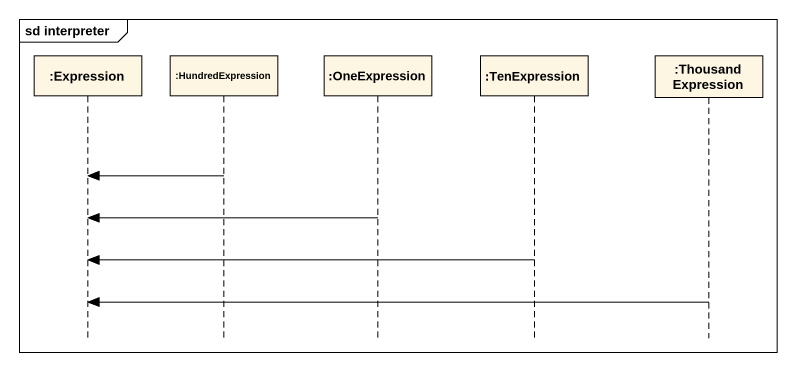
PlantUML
@startuml
mainframe sd interpreter
hide footbox
participant ":Expression" as Expression
participant ":HundredExpression" as HundredExpression
participant ":OneExpression" as OneExpression
participant ":TenExpression" as TenExpression
participant ":ThousandExpression" as ThousandExpression

HundredExpression -> Expression
OneExpression -> Expression
TenExpression -> Expression
ThousandExpression -> Expression
@enduml
